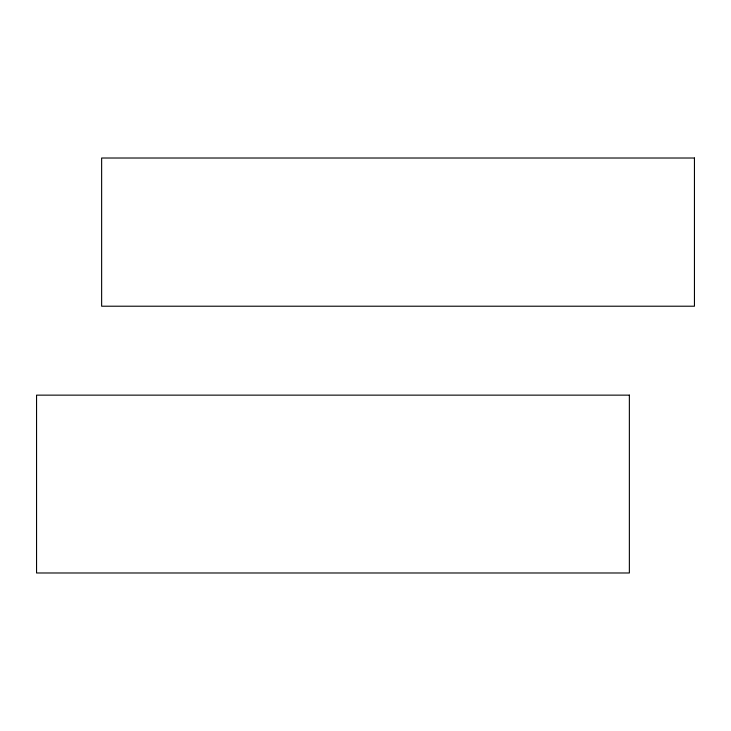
<?xml version="1.0" encoding="UTF-8"?>
<svg xmlns="http://www.w3.org/2000/svg" width="731" height="731" viewBox="0 0 731 731"><rect width="100%" height="100%" fill="white"/><g stroke="black" fill="none" stroke-linecap="round" stroke-linejoin="round"><path stroke-width="1.1" d="M694.45 158.015L101.636 158.015L101.636 306.216L694.45 306.216L694.45 158.015M629.364 395.142L36.55 395.142L36.55 572.985L629.364 572.985L629.364 395.142"/></g></svg>
